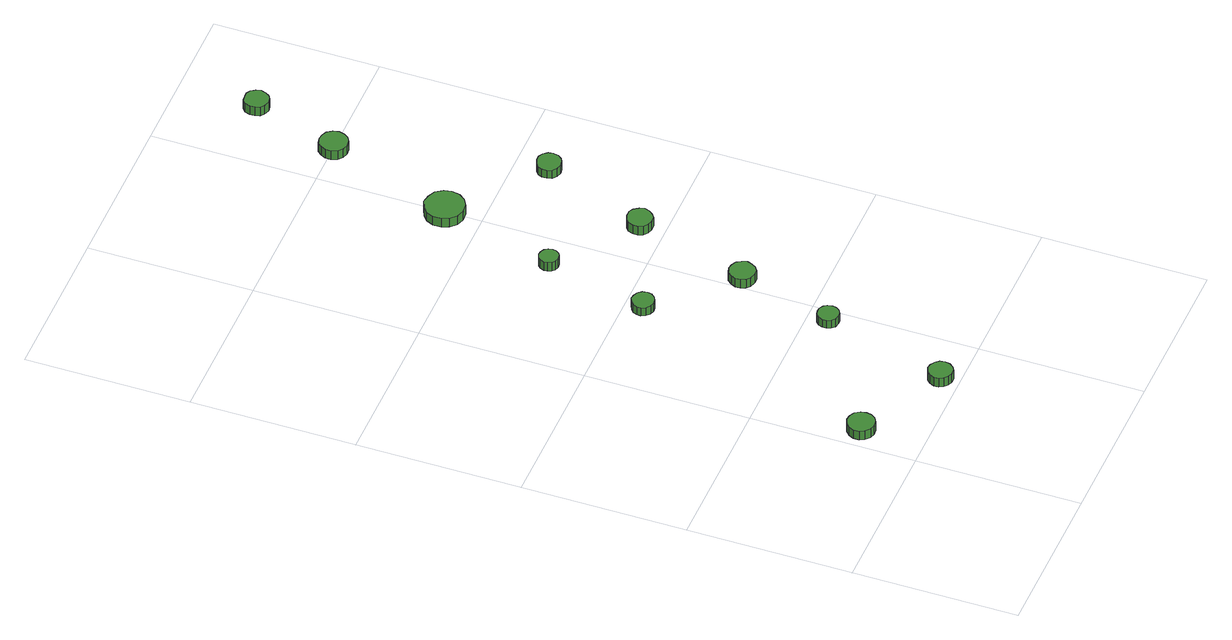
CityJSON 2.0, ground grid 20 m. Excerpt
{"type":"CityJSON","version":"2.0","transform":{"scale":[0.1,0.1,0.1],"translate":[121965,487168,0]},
"CityObjects":{
"tree1":{"type":"SolitaryVegetationObject","attributes":{"function":"something"},"geometry":[{"type":"MultiSurface","lod":"1","boundaries":[[[0,1,2,3,4,5,6,7,8,9,10,11,12,13,14]],[[15,16,17,18,19,20,21,22,23,24,25,26,27,28,29]],[[0,29,28,1]],[[1,28,27,2]],[[2,27,26,3]],[[3,26,25,4]],[[4,25,24,5]],[[5,24,23,6]],[[6,23,22,7]],[[7,22,21,8]],[[8,21,20,9]],[[9,20,19,10]],[[10,19,18,11]],[[11,18,17,12]],[[12,17,16,13]],[[13,16,15,14]],[[14,15,29,0]]]}]},
"tree2":{"type":"SolitaryVegetationObject","attributes":{"function":"something"},"geometry":[{"type":"MultiSurface","lod":"1","boundaries":[[[30,31,32,33,34,35,36,37,38,39,40,41,42,43,44]],[[45,46,47,48,49,50,51,52,53,54,55,56,57,58,59]],[[30,59,58,31]],[[31,58,57,32]],[[32,57,56,33]],[[33,56,55,34]],[[34,55,54,35]],[[35,54,53,36]],[[36,53,52,37]],[[37,52,51,38]],[[38,51,50,39]],[[39,50,49,40]],[[40,49,48,41]],[[41,48,47,42]],[[42,47,46,43]],[[43,46,45,44]],[[44,45,59,30]]]}]},
"tree3":{"type":"SolitaryVegetationObject","attributes":{"function":"something"},"geometry":[{"type":"MultiSurface","lod":"1","boundaries":[[[60,61,62,63,64,65,66,67,68,69,70,71,72,73,74]],[[75,76,77,78,79,80,81,82,83,84,85,86,87,88,89]],[[60,89,88,61]],[[61,88,87,62]],[[62,87,86,63]],[[63,86,85,64]],[[64,85,84,65]],[[65,84,83,66]],[[66,83,82,67]],[[67,82,81,68]],[[68,81,80,69]],[[69,80,79,70]],[[70,79,78,71]],[[71,78,77,72]],[[72,77,76,73]],[[73,76,75,74]],[[74,75,89,60]]]}]},
"tree4":{"type":"SolitaryVegetationObject","attributes":{"function":"something"},"geometry":[{"type":"MultiSurface","lod":"1","boundaries":[[[90,91,92,93,94,95,96,97,98,99,100,101,102,103,104]],[[105,106,107,108,109,110,111,112,113,114,115,116,117,118,119]],[[90,119,118,91]],[[91,118,117,92]],[[92,117,116,93]],[[93,116,115,94]],[[94,115,114,95]],[[95,114,113,96]],[[96,113,112,97]],[[97,112,111,98]],[[98,111,110,99]],[[99,110,109,100]],[[100,109,108,101]],[[101,108,107,102]],[[102,107,106,103]],[[103,106,105,104]],[[104,105,119,90]]]}]},
"tree5":{"type":"SolitaryVegetationObject","attributes":{"function":"something"},"geometry":[{"type":"MultiSurface","lod":"1","boundaries":[[[120,121,122,123,124,125,126,127,128,129,130,131,132,133,134]],[[135,136,137,138,139,140,141,142,143,144,145,146,147,148,149]],[[120,149,148,121]],[[121,148,147,122]],[[122,147,146,123]],[[123,146,145,124]],[[124,145,144,125]],[[125,144,143,126]],[[126,143,142,127]],[[127,142,141,128]],[[128,141,140,129]],[[129,140,139,130]],[[130,139,138,131]],[[131,138,137,132]],[[132,137,136,133]],[[133,136,135,134]],[[134,135,149,120]]]}]},
"tree6":{"type":"SolitaryVegetationObject","attributes":{"function":"something"},"geometry":[{"type":"MultiSurface","lod":"1","boundaries":[[[150,151,152,153,154,155,156,157,158,159,160,161,162,163,164]],[[165,166,167,168,169,170,171,172,173,174,175,176,177,178,179]],[[150,179,178,151]],[[151,178,177,152]],[[152,177,176,153]],[[153,176,175,154]],[[154,175,174,155]],[[155,174,173,156]],[[156,173,172,157]],[[157,172,171,158]],[[158,171,170,159]],[[159,170,169,160]],[[160,169,168,161]],[[161,168,167,162]],[[162,167,166,163]],[[163,166,165,164]],[[164,165,179,150]]]}]},
"tree7":{"type":"SolitaryVegetationObject","attributes":{"function":"something"},"geometry":[{"type":"MultiSurface","lod":"1","boundaries":[[[180,181,182,183,184,185,186,187,188,189,190,191,192,193,194]],[[195,196,197,198,199,200,201,202,203,204,205,206,207,208,209]],[[180,209,208,181]],[[181,208,207,182]],[[182,207,206,183]],[[183,206,205,184]],[[184,205,204,185]],[[185,204,203,186]],[[186,203,202,187]],[[187,202,201,188]],[[188,201,200,189]],[[189,200,199,190]],[[190,199,198,191]],[[191,198,197,192]],[[192,197,196,193]],[[193,196,195,194]],[[194,195,209,180]]]}]},
"tree8":{"type":"SolitaryVegetationObject","attributes":{"function":"something"},"geometry":[{"type":"MultiSurface","lod":"1","boundaries":[[[210,211,212,213,214,215,216,217,218,219,220,221,222,223,224]],[[225,226,227,228,229,230,231,232,233,234,235,236,237,238,239]],[[210,239,238,211]],[[211,238,237,212]],[[212,237,236,213]],[[213,236,235,214]],[[214,235,234,215]],[[215,234,233,216]],[[216,233,232,217]],[[217,232,231,218]],[[218,231,230,219]],[[219,230,229,220]],[[220,229,228,221]],[[221,228,227,222]],[[222,227,226,223]],[[223,226,225,224]],[[224,225,239,210]]]}]},
"tree9":{"type":"SolitaryVegetationObject","attributes":{"function":"something"},"geometry":[{"type":"MultiSurface","lod":"1","boundaries":[[[240,241,242,243,244,245,246,247,248,249,250,251,252,253,254]],[[255,256,257,258,259,260,261,262,263,264,265,266,267,268,269]],[[240,269,268,241]],[[241,268,267,242]],[[242,267,266,243]],[[243,266,265,244]],[[244,265,264,245]],[[245,264,263,246]],[[246,263,262,247]],[[247,262,261,248]],[[248,261,260,249]],[[249,260,259,250]],[[250,259,258,251]],[[251,258,257,252]],[[252,257,256,253]],[[253,256,255,254]],[[254,255,269,240]]]}]},
"tree10":{"type":"SolitaryVegetationObject","attributes":{"function":"something"},"geometry":[{"type":"MultiSurface","lod":"1","boundaries":[[[270,271,272,273,274,275,276,277,278,279,280,281,282,283,284]],[[285,286,287,288,289,290,291,292,293,294,295,296,297,298,299]],[[270,299,298,271]],[[271,298,297,272]],[[272,297,296,273]],[[273,296,295,274]],[[274,295,294,275]],[[275,294,293,276]],[[276,293,292,277]],[[277,292,291,278]],[[278,291,290,279]],[[279,290,289,280]],[[280,289,288,281]],[[281,288,287,282]],[[282,287,286,283]],[[283,286,285,284]],[[284,285,299,270]]]}]},
"tree11":{"type":"SolitaryVegetationObject","attributes":{"function":"something"},"geometry":[{"type":"MultiSurface","lod":"1","boundaries":[[[300,301,302,303,304,305,306,307,308,309,310,311,312,313,314]],[[315,316,317,318,319,320,321,322,323,324,325,326,327,328,329]],[[300,329,328,301]],[[301,328,327,302]],[[302,327,326,303]],[[303,326,325,304]],[[304,325,324,305]],[[305,324,323,306]],[[306,323,322,307]],[[307,322,321,308]],[[308,321,320,309]],[[309,320,319,310]],[[310,319,318,311]],[[311,318,317,312]],[[312,317,316,313]],[[313,316,315,314]],[[314,315,329,300]]]}]}
},
"vertices":[
[39,74,18],[38,81,18],[34,87,18],[28,90,18],[21,91,18],[15,89,18],[10,84,18],[7,78,18],[7,71,18],[10,65,18],[15,60,18],[21,58,18],[28,59,18],[34,62,18],[38,68,18],[38,68,5],[34,62,5],[28,59,5],[21,58,5],[15,60,5],[10,65,5],[7,71,5],[7,78,5],[10,84,5],[15,89,5],[21,91,5],[28,90,5],[34,87,5],[38,81,5],[39,74,5],
[149,21,19],[148,27,19],[144,32,19],[139,35,19],[133,36,19],[127,34,19],[123,30,19],[120,24,19],[120,18,19],[123,13,19],[127,9,19],[133,7,19],[139,7,19],[144,10,19],[148,15,19],[148,15,6],[144,10,6],[139,7,6],[133,7,6],[127,9,6],[123,13,6],[120,18,6],[120,24,6],[123,30,6],[127,34,6],[133,36,6],[139,35,6],[144,32,6],[148,27,6],[149,21,6],
[191,173,19],[190,179,19],[187,183,19],[182,186,19],[177,186,19],[172,185,19],[168,181,19],[166,176,19],[166,171,19],[168,166,19],[172,162,19],[177,161,19],[182,161,19],[187,164,19],[190,168,19],[190,168,7],[187,164,7],[182,161,7],[177,161,7],[172,162,7],[168,166,7],[166,171,7],[166,176,7],[168,181,7],[172,185,7],[177,186,7],[182,186,7],[187,183,7],[190,179,7],[191,173,7],
[143,378,14],[142,384,14],[138,389,14],[133,391,14],[128,392,14],[123,390,14],[118,386,14],[116,381,14],[116,376,14],[118,371,14],[123,367,14],[128,365,14],[133,366,14],[138,368,14],[142,373,14],[142,373,2],[138,368,2],[133,366,2],[128,365,2],[123,367,2],[118,371,2],[116,376,2],[116,381,2],[118,386,2],[123,390,2],[128,392,2],[133,391,2],[138,389,2],[142,384,2],[143,378,2],
[231,291,14],[229,297,14],[226,303,14],[220,306,14],[214,307,14],[207,305,14],[203,300,14],[200,294,14],[200,288,14],[203,282,14],[207,278,14],[214,276,14],[220,276,14],[226,280,14],[229,285,14],[229,285,1],[226,280,1],[220,276,1],[214,276,1],[207,278,1],[203,282,1],[200,288,1],[200,294,1],[203,300,1],[207,305,1],[214,307,1],[220,306,1],[226,303,1],[229,297,1],[231,291,1],
[172,504,14],[171,509,14],[168,513,14],[164,515,14],[159,516,14],[154,514,14],[151,511,14],[149,506,14],[149,502,14],[151,497,14],[154,494,14],[159,492,14],[164,493,14],[168,495,14],[171,499,14],[171,499,1],[168,495,1],[164,493,1],[159,492,1],[154,494,1],[151,497,1],[149,502,1],[149,506,1],[151,511,1],[154,514,1],[159,516,1],[164,515,1],[168,513,1],[171,509,1],[172,504,1],
[215,642,21],[213,651,21],[207,660,21],[198,664,21],[188,666,21],[179,662,21],[172,656,21],[168,647,21],[168,637,21],[172,628,21],[179,621,21],[188,618,21],[198,619,21],[207,624,21],[213,632,21],[213,632,8],[207,624,8],[198,619,8],[188,618,8],[179,621,8],[172,628,8],[168,637,8],[168,647,8],[172,656,8],[179,662,8],[188,666,8],[198,664,8],[207,660,8],[213,651,8],[215,642,8],
[273,431,14],[271,437,14],[267,443,14],[262,446,14],[255,446,14],[249,444,14],[244,440,14],[242,434,14],[242,428,14],[244,422,14],[249,418,14],[255,416,14],[262,416,14],[267,420,14],[271,425,14],[271,425,1],[267,420,1],[262,416,1],[255,416,1],[249,418,1],[244,422,1],[242,428,1],[242,434,1],[244,440,1],[249,444,1],[255,446,1],[262,446,1],[267,443,1],[271,437,1],[273,431,1],
[319,559,17],[318,565,17],[314,570,17],[309,573,17],[303,573,17],[297,571,17],[292,567,17],[290,562,17],[290,556,17],[292,550,17],[297,546,17],[303,544,17],[309,545,17],[314,548,17],[318,553,17],[318,553,5],[314,548,5],[309,545,5],[303,544,5],[297,546,5],[292,550,5],[290,556,5],[290,562,5],[292,567,5],[297,571,5],[303,573,5],[309,573,5],[314,570,5],[318,565,5],[319,559,5],
[264,797,20],[262,804,20],[258,810,20],[252,813,20],[245,814,20],[238,812,20],[233,807,20],[230,801,20],[230,794,20],[233,787,20],[238,782,20],[245,780,20],[252,781,20],[258,784,20],[262,790,20],[262,790,7],[258,784,7],[252,781,7],[245,780,7],[238,782,7],[233,787,7],[230,794,7],[230,801,7],[233,807,7],[238,812,7],[245,814,7],[252,813,7],[258,810,7],[262,804,7],[264,797,7],
[303,906,14],[301,912,14],[298,917,14],[293,920,14],[287,920,14],[281,919,14],[276,915,14],[274,909,14],[274,903,14],[276,897,14],[281,893,14],[287,891,14],[293,892,14],[298,895,14],[301,900,14],[301,900,1],[298,895,1],[293,892,1],[287,891,1],[281,893,1],[276,897,1],[274,903,1],[274,909,1],[276,915,1],[281,919,1],[287,920,1],[293,920,1],[298,917,1],[301,912,1],[303,906,1]
]}
